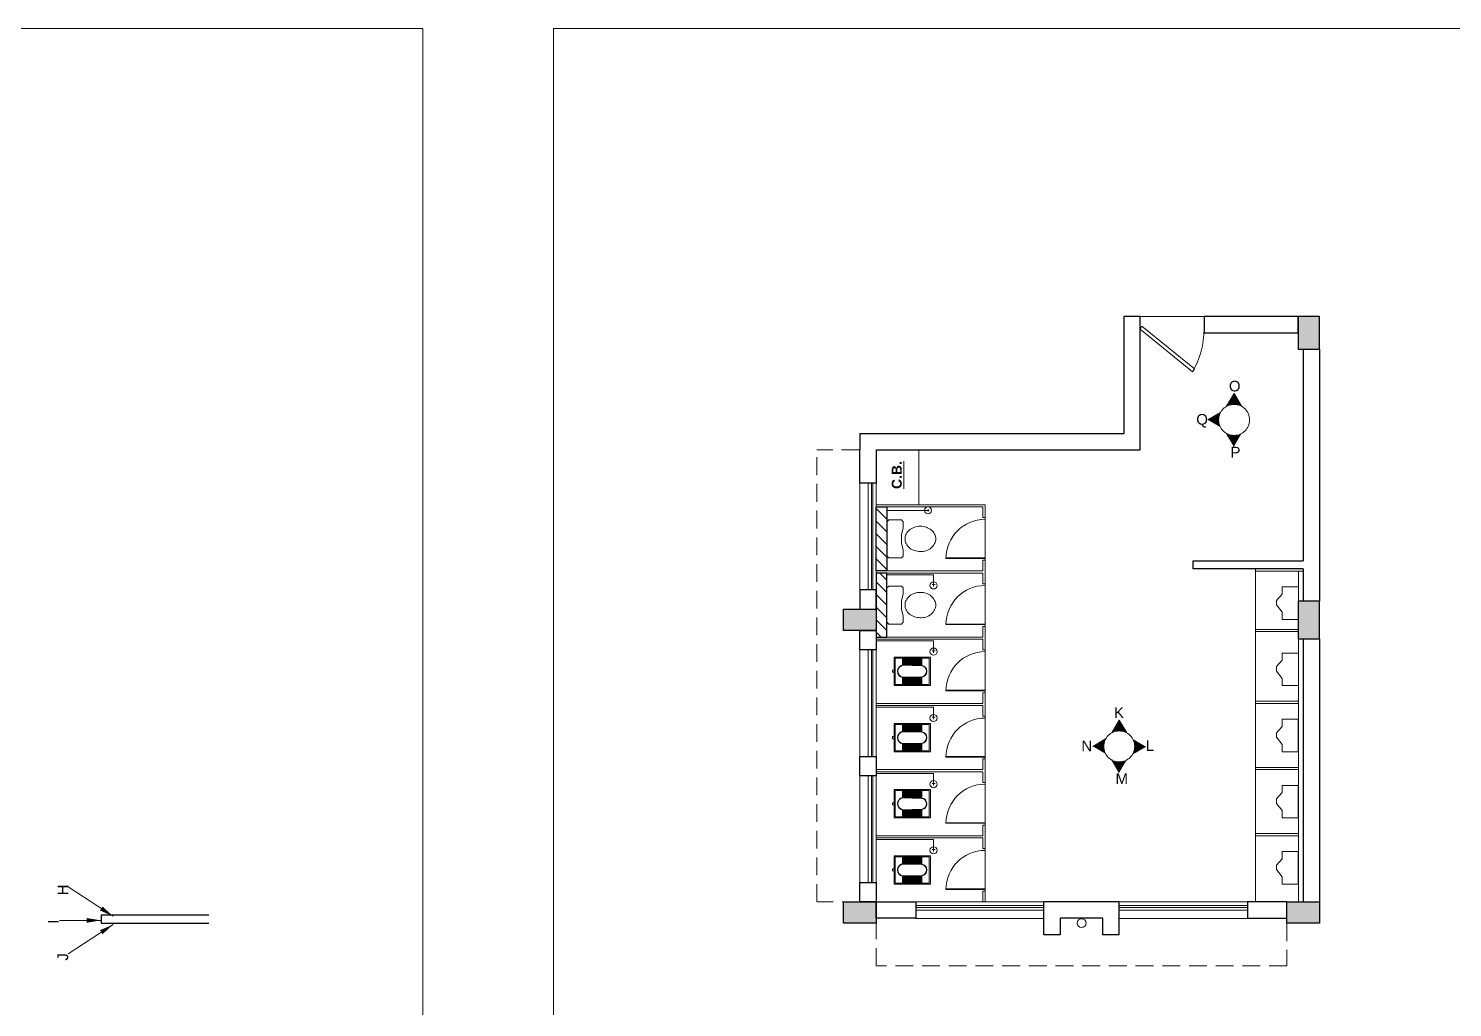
# Model space of a CAD drawing. Header units: millimetres. Extents: x 2733 to 5909, y 1038 to 2089.
# Drawn here: x 2821.05 to 2841.06, y 1057.1 to 1070.86 of the extents above; entities that cross this region are included whole.
import ezdxf

# ---------------------------------------------------------------- set-up
doc = ezdxf.new("R2010")
doc.units = ezdxf.units.MM
for name, pattern in [('CENTER2', [1.125, 0.75, -0.125, 0.125, -0.125]), ('DASHED', [0.75, 0.5, -0.25]), ('DASHED2', [0.375, 0.25, -0.125])]:
    doc.linetypes.add(name, pattern=pattern)
doc.layers.get('0').update_dxf_attribs({"lineweight": 20})
for name, color, linetype, lineweight in [('Arrow', 1, 'Continuous', 15), ('COL HATCH', 253, 'Continuous', 13), ('Column', 251, 'Continuous', 30), ('CUBICAL TOILET', 5, 'Continuous', 15), ('Door', 54, 'Continuous', 18), ('Fixture', 44, 'Continuous', 13), ('Furniture', 13, 'Continuous', 13), ('Hatch', 43, 'Continuous', 13), ('PROJ.', 30, 'DASHED2', 15), ('TEXT', 7, 'Continuous', 15), ('Tiles', 91, 'Continuous', 9), ('Ventilator', 200, 'Continuous', 18), ('Wall', 7, 'Continuous', 30), ('Window-Wall', 7, 'Continuous', 18)]:
    doc.layers.add(name, color=color, linetype=linetype, lineweight=lineweight)
doc.styles.add('DIM', font='arial.ttf', dxfattribs={"height": 0.5})
doc.styles.add('L120', font='arial.ttf', dxfattribs={"height": 0.6})
doc.styles.add('Tabrej', font='arial.ttf')
doc.dimstyles.new('Tabrej', dxfattribs={"dimtxt": 4, "dimasz": 0.45, "dimexe": 0.18, "dimexo": 0.0625, "dimgap": 0.09, "dimtad": 0, "dimdec": 3, "dimzin": 0, "dimdsep": 46, "dimtxsty": 'Tabrej', "dimcen": 0, "dimclrd": 256, "dimclre": 256, "dimclrt": 7, "dimaunit": 1, "dimadec": 3, "dimazin": 0, "dimtfac": 1, "dimtdec": 3, "dimtofl": 0, "dimtmove": 0, "dimatfit": 3, "dimfxl": 0, "dimtolj": 1, "dimtzin": 0, "dimlwd": -1, "dimlwe": -1, "dimarcsym": 0})

# ---------------------------------------------------------------- blocks, each defined once
blk = doc.blocks.new('C3')
at = {"layer": 'COL HATCH'}
h = blk.add_hatch(color=256, dxfattribs=at)
h.dxf.hatch_style = 1
h.paths.add_polyline_path([(0.3, 0), (0, 0), (0, -0.53), (0.3, -0.53)])
at = {"layer": 'Column'}
for p, q in [((0, 0), (0, -0.53)), ((0.3, 0), (0, 0)), ((0.3, -0.53), (0.3, 0)), ((0, -0.53), (0.3, -0.53))]:
    blk.add_line(p, q, dxfattribs=at)
blk = doc.blocks.new('Urinal 1')
for p, q in [((0, 9), (9, 9)), ((0, 9), (0, -9)), ((9, 9), (9, 5)), ((12, 1), (9, 5)), ((12, -1.5), (12, 1)), ((9, -5), (12, -1.5)), ((9, -9), (9, -5)), ((0, -9), (9, -9))]:
    blk.add_line(p, q)
blk = doc.blocks.new('CU')
at = {"layer": 'COL HATCH', "linetype": 'CENTER2'}
h = blk.add_hatch(color=256, dxfattribs=at)
h.dxf.hatch_style = 1
h.paths.add_polyline_path([(0, 0.035), (0, -0.265), (0.46, -0.265), (0.46, 0.035)])
at = {"layer": 'Column', "linetype": 'CENTER2'}
blk.add_lwpolyline([(0, 0.035), (0, -0.265), (0.46, -0.265), (0.46, 0.035), (0, 0.035)], dxfattribs=at)
blk = doc.blocks.new('nhf')
at = {"layer": 'Fixture'}
blk.add_circle((2408.419, -1429.855), 0.063, dxfattribs=at)
at = {"layer": 'Wall'}
for p, q in [((2407.889, -1429.557), (2408.949, -1429.557)), ((2407.889, -1430.017), (2407.889, -1429.557)), ((2408.949, -1430.017), (2408.949, -1429.557)), ((2408.119, -1430.017), (2408.119, -1429.787)), ((2408.119, -1429.787), (2408.719, -1429.787)), ((2408.719, -1429.787), (2408.719, -1430.017)), ((2407.889, -1430.017), (2408.119, -1430.017)), ((2408.719, -1430.017), (2408.949, -1430.017))]:
    blk.add_line(p, q, dxfattribs=at)
blk = doc.blocks.new('hbg')
at = {"layer": 'Door'}
for p, q in [((2819.633, 1058.459), (2819.633, 1058.279)), ((2819.633, 1058.279), (2818.733, 1058.279))]:
    blk.add_line(p, q, dxfattribs=at)
blk.add_lwpolyline([(2819.633, 1058.459), (2818.894, 1059.059), (2818.868, 1059.014), (2819.607, 1058.414)], close=True, dxfattribs=at)
blk.add_arc((2819.933, 1058.459), 1.199, 150, 180, dxfattribs=at)
blk = doc.blocks.new('GBGR')
at = {"layer": 'Ventilator', "ltscale": 0.02}
for p, q in [((2931.835, 1058.428), (2930.035, 1058.428)), ((2931.835, 1058.398), (2930.035, 1058.398))]:
    blk.add_line(p, q, dxfattribs=at)
at = {"layer": 'Window-Wall'}
for p, q in [((2930.035, 1058.35), (2930.035, 1058.58)), ((2930.035, 1058.58), (2931.835, 1058.58)), ((2931.835, 1058.58), (2931.835, 1058.35)), ((2931.835, 1058.465), (2930.035, 1058.465)), ((2931.835, 1058.35), (2930.035, 1058.35))]:
    blk.add_line(p, q, dxfattribs=at)
blk = doc.blocks.new('bf')
at = {"layer": 'Door', "lineweight": 15}
for p, q in [((2794.931, 1059.43), (2794.931, 1060.03)), ((2794.381, 1059.463), (2794.931, 1059.463)), ((2794.381, 1059.455), (2794.931, 1059.455))]:
    blk.add_line(p, q, dxfattribs=at)
blk.add_ellipse((2794.931, 1059.455), major_axis=(-0.389, 0.389), ratio=1, start_param=-0.785398, end_param=0.784775, dxfattribs=at)
blk = doc.blocks.new('RSA CL6')
for p, q in [((5.51, 3.48), (5.51, 7.28)), ((5.91, 3.47), (5.91, 7.28)), ((6.3, 3.46), (6.3, 7.28)), ((6.69, 3.45), (6.69, 7.28)), ((7.09, 3.44), (7.09, 7.28)), ((7.48, 3.43), (7.48, 7.28)), ((7.87, 3.42), (7.87, 7.28)), ((8.27, 3.41), (8.27, 7.28)), ((8.66, 3.4), (8.66, 7.28)), ((9.06, 3.39), (9.06, 7.28)), ((9.45, 3.38), (9.45, 7.28)), ((9.84, 3.37), (9.84, 7.28)), ((10.24, 3.36), (10.24, 7.28)), ((10.63, 3.35), (10.63, 7.28)), ((11.02, 3.34), (11.02, 7.28)), ((11.42, 3.33), (11.42, 7.28)), ((11.81, 3.32), (11.81, 7.28)), ((12.2, 3.31), (12.2, 7.28)), ((12.6, 3.31), (12.6, 7.28)), ((12.99, 3.3), (12.99, 7.28)), ((13.39, 3.29), (13.39, 7.28)), ((13.78, 3.28), (13.78, 7.28)), ((14.17, 3.27), (14.17, 7.28)), ((14.57, 3.26), (14.57, 7.28)), ((14.96, 3.25), (14.96, 7.28)), ((15.35, 3.24), (15.35, 7.28)), ((15.75, 3.23), (15.75, 7.28)), ((16.14, 3.22), (16.14, 7.28)), ((16.14, 7.28), (16.14, 3.22)), ((5.51, -7.28), (5.51, -3.47)), ((5.91, -7.28), (5.91, -3.45)), ((6.3, -7.28), (6.3, -3.44)), ((6.69, -7.28), (6.69, -3.43)), ((7.09, -7.28), (7.09, -3.42)), ((7.48, -7.28), (7.48, -3.41)), ((7.87, -7.28), (7.87, -3.4)), ((8.27, -7.28), (8.27, -3.39)), ((8.66, -7.28), (8.66, -3.38)), ((9.06, -7.28), (9.06, -3.37)), ((9.45, -7.28), (9.45, -3.36)), ((9.84, -7.28), (9.84, -3.34)), ((10.24, -7.28), (10.24, -3.33)), ((10.63, -7.28), (10.63, -3.32)), ((11.02, -7.28), (11.02, -3.31)), ((11.42, -7.28), (11.42, -3.3)), ((11.81, -7.28), (11.81, -3.29)), ((12.2, -7.28), (12.2, -3.28)), ((12.6, -7.28), (12.6, -3.27)), ((12.99, -7.28), (12.99, -3.26)), ((13.39, -7.28), (13.39, -3.24)), ((13.78, -7.28), (13.78, -3.23)), ((14.17, -7.28), (14.17, -3.22)), ((14.57, -7.28), (14.57, -3.21)), ((14.96, -7.28), (14.96, -3.2)), ((15.35, -7.28), (15.35, -3.19)), ((15.75, -7.28), (15.75, -3.18)), ((16.14, -3.17), (16.14, -7.28)), ((16.14, -7.28), (16.14, -3.17))]:
    blk.add_line(p, q)
blk.add_lwpolyline([(0.79, -0.59), (0, -0.59), (0, 0.59), (0.79, 0.59)])
for points in [[(0.79, 7.87), (20.87, 7.87), (20.87, -7.87), (0.79, -7.87)], [(1.38, 7.28), (20.28, 7.28), (20.28, -7.28), (1.38, -7.28)]]:
    blk.add_lwpolyline(points, close=True)
for points in [[(5.51, 3.48), (16.14, 3.22, -0.899983), (16.14, -3.17), (5.54, -3.47, -0.799392)], [(5.53, 3.28), (16.13, 3.02, -0.897689), (16.12, -2.97), (5.56, -3.27, -0.793494), (5.53, 3.28)]]:
    blk.add_lwpolyline(points, format="xyb", close=True)
blk = doc.blocks.new('ujtg')
at = {"layer": 'CUBICAL TOILET'}
for p, q in [((2749.159, 1059.66), (2749.159, 1059.33)), ((2749.159, 1059.66), (2749.189, 1059.66)), ((2749.189, 1059.66), (2749.189, 1059.51)), ((2749.189, 1059.51), (2750.689, 1059.51)), ((2749.189, 1059.48), (2750.689, 1059.48)), ((2749.189, 1059.33), (2749.189, 1059.48)), ((2749.159, 1059.33), (2749.189, 1059.33))]:
    blk.add_line(p, q, dxfattribs=at)
blk = doc.blocks.new('ENGLISH SHEET')
at = {"layer": 'Fixture'}
for p, q in [((4663.798, 251.204), (4663.773, 251.179)), ((4663.773, 251.179), (4663.773, 250.696)), ((4663.976, 251.204), (4663.798, 251.204)), ((4664.002, 251.179), (4663.976, 251.204)), ((4664.002, 251.09), (4664.002, 251.179)), ((4663.976, 251.001), (4664.002, 251.09)), ((4663.976, 250.874), (4663.976, 251.001)), ((4663.976, 251.001), (4663.976, 250.874)), ((4664.002, 250.785), (4663.976, 250.874)), ((4664.002, 250.696), (4664.002, 250.785)), ((4663.773, 250.696), (4663.798, 250.67)), ((4663.798, 250.67), (4663.976, 250.67)), ((4663.976, 250.67), (4664.002, 250.696))]:
    blk.add_line(p, q, dxfattribs=at)
blk.add_lwpolyline([(4664.459, 250.937, 0.117036), (4664.443, 251.003, 0.104338), (4664.396, 251.063, 0.09029), (4664.321, 251.105, 0.09898), (4664.243, 251.115, 0.08237), (4664.159, 251.101, 0.09029), (4664.09, 251.063, 0.104338), (4664.043, 251.003, 0.117036), (4664.027, 250.937, 0.117036), (4664.043, 250.871, 0.104338), (4664.09, 250.811, 0.09029), (4664.159, 250.773, 0.08237), (4664.243, 250.759, 0.08237), (4664.327, 250.773, 0.09029), (4664.396, 250.811, 0.104338), (4664.443, 250.871, 0.117036)], format="xyb", close=True, dxfattribs=at)
blk = doc.blocks.new('JHGN')
at = {"layer": 'Hatch', "ltscale": 0.05}
h = blk.add_hatch(dxfattribs=at)
h.set_pattern_fill('ANSI31', color=256, angle=630, style=0)
h.set_pattern_definition([(315, (3502.61588, 6612.75207), (0.0883883476, 0.0883883476), [])])
h.paths.add_polyline_path([(2736.718, 1092.978), (2736.718, 1093.878), (2736.568, 1093.878), (2736.568, 1092.978)])
h = blk.add_hatch(dxfattribs=at)
h.set_pattern_fill('ANSI31', color=256, angle=630, style=0)
h.set_pattern_definition([(315, (3502.61588, 6612.78207), (0.0883883476, 0.0883883476), [])])
h.paths.add_polyline_path([(2736.718, 1092.948), (2736.718, 1092.048), (2736.568, 1092.048), (2736.568, 1092.948)])
at = {"layer": 'CUBICAL TOILET'}
for p, q in [((2738.098, 1093.908), (2736.568, 1093.908)), ((2738.068, 1093.878), (2736.568, 1093.878)), ((2738.068, 1093.728), (2738.068, 1093.878)), ((2738.098, 1093.908), (2738.098, 1093.728)), ((2738.098, 1093.728), (2738.068, 1093.728)), ((2738.068, 1088.475), (2738.068, 1088.325)), ((2738.098, 1088.475), (2738.068, 1088.475)), ((2738.098, 1088.475), (2738.098, 1088.325))]:
    blk.add_line(p, q, dxfattribs=at)
at = {"layer": 'Fixture'}
for p, q in [((2736.718, 1093.829), (2737.296, 1093.829)), ((2737.312, 1093.829), (2737.262, 1093.829)), ((2737.296, 1093.814), (2737.296, 1093.846))]:
    blk.add_line(p, q, dxfattribs=at)
at = {"layer": 'Fixture', "ltscale": 0.05}
for p, q in [((2737.374, 1092.924), (2736.718, 1092.924)), ((2737.356, 1092.785), (2737.396, 1092.785)), ((2737.373, 1092.758), (2737.374, 1092.924)), ((2737.374, 1091.994), (2736.568, 1091.994)), ((2737.373, 1091.828), (2737.374, 1091.994)), ((2737.356, 1091.855), (2737.396, 1091.855)), ((2737.374, 1091.061), (2736.568, 1091.061)), ((2737.373, 1090.895), (2737.374, 1091.061)), ((2737.356, 1090.922), (2737.396, 1090.922)), ((2737.374, 1090.131), (2736.568, 1090.131)), ((2737.356, 1089.992), (2737.396, 1089.992)), ((2737.373, 1089.965), (2737.374, 1090.131)), ((2737.374, 1089.201), (2736.568, 1089.201)), ((2737.373, 1089.035), (2737.374, 1089.201)), ((2737.356, 1089.062), (2737.396, 1089.062))]:
    blk.add_line(p, q, dxfattribs=at)
at = {"layer": 'Fixture'}
blk.add_circle((2737.296, 1093.829), 0.05, dxfattribs=at)
at = {"layer": 'Fixture', "ltscale": 0.05}
for centre in [(2737.373, 1092.774), (2737.373, 1091.844), (2737.373, 1090.911), (2737.373, 1089.981), (2737.373, 1089.051)]:
    blk.add_circle(centre, 0.05, dxfattribs=at)
at = {"layer": 'Wall'}
for points in [[(2736.718, 1092.978), (2736.568, 1092.978), (2736.568, 1093.878), (2736.718, 1093.878)], [(2736.718, 1092.948), (2736.568, 1092.948), (2736.568, 1092.048), (2736.718, 1092.048)]]:
    blk.add_lwpolyline(points, close=True, dxfattribs=at)
at = {"layer": 'Door', "lineweight": 15}
for p in [(-56.833, 33.698), (-56.833, 32.768), (-56.833, 31.838), (-56.833, 30.905), (-56.833, 29.975), (-56.833, 29.045)]:
    blk.add_blockref('bf', p, dxfattribs=at)
at = {"layer": 'Fixture', "xscale": -1, "rotation": 180.0029870638235}
for p in [(-1927.068, 1344.122), (-1927.068, 1343.192)]:
    blk.add_blockref('ENGLISH SHEET', p, dxfattribs=at)
at = {"layer": 'Fixture', "extrusion": (0, 0, -1), "xscale": 0.0253999999957415, "yscale": 0.0253999999957415, "zscale": -0.0253999999957415, "rotation": 180.0029870639996}
for p in [(-2736.798, 1091.568), (-2736.798, 1090.635), (-2736.798, 1089.705), (-2736.798, 1088.775)]:
    blk.add_blockref('RSA CL6', p, dxfattribs=at)
at = {"layer": 'Tiles', "lineweight": 15, "xscale": -1}
for p in [(5487.257, 33.468), (5487.257, 32.538), (5487.257, 31.605), (5487.257, 30.675), (5487.257, 29.745)]:
    blk.add_blockref('ujtg', p, dxfattribs=at)
blk = doc.blocks.new('VENTILATOR')
at = {"layer": 'Ventilator', "ltscale": 0.02}
for p, q in [((-0.18, -1.5), (-0.18, 0)), ((-0.165, 0), (-0.165, -1.5))]:
    blk.add_line(p, q, dxfattribs=at)
at = {"layer": 'Window-Wall'}
for p, q in [((-0.23, 0), (0, 0)), ((-0.23, -1.5), (-0.23, 0)), ((-0.115, 0), (-0.115, -1.5)), ((0, 0), (0, -1.5)), ((-0.23, -1.5), (0, -1.5))]:
    blk.add_line(p, q, dxfattribs=at)

msp = doc.modelspace()

# ---------------------------------------------------------------- hatches: boundary and pattern name
at = {"layer": 'Arrow', "ltscale": 0.05}
for points in [[(2837.8865, 1065.5463), (2837.9916, 1065.7242), (2838.0967, 1065.5463, 0.2574473)], [(2837.6231, 1065.3557), (2837.8011, 1065.4608, 0.1266586), (2837.774, 1065.3557, 0.1266586), (2837.8011, 1065.2507)], [(2837.8865, 1065.1652, 0.2574473), (2838.0967, 1065.1652), (2837.9916, 1064.9873)], [(2836.2714, 1060.9564), (2836.3765, 1061.1344), (2836.4816, 1060.9564, 0.2574473)], [(2836.008, 1060.7659), (2836.186, 1060.871, 0.1266586), (2836.1589, 1060.7659, 0.1266586), (2836.186, 1060.6608)], [(2836.5671, 1060.6608, 0.1266586), (2836.5941, 1060.7659, 0.1266586), (2836.5671, 1060.871), (2836.745, 1060.7659)], [(2836.2714, 1060.5754, 0.2574473), (2836.4816, 1060.5754), (2836.3765, 1060.3974)]]:
    msp.add_hatch(color=256, dxfattribs=at).paths.add_polyline_path(points)

# ---------------------------------------------------------------- linework, layer by layer
at = {"lineweight": 15}
for points in [[(2732.6018, 1070.8574), (2826.5916, 1070.8574), (2826.5916, 1038.2298), (2732.6018, 1038.2298)], [(2938.3735, 1070.8574), (2828.4272, 1070.8574), (2828.4272, 1038.2298), (2938.3735, 1038.2298)]]:
    msp.add_lwpolyline(points, close=True, dxfattribs=at)
at = {"layer": 'Arrow', "ltscale": 0.05}
for p, q in [((2837.9916, 1065.7242), (2837.8865, 1065.5463)), ((2837.9916, 1065.7242), (2838.0967, 1065.5463)), ((2837.6231, 1065.3557), (2837.8011, 1065.4608)), ((2837.9916, 1064.9873), (2837.8865, 1065.1652)), ((2836.3765, 1061.1344), (2836.2714, 1060.9564)), ((2836.3765, 1061.1344), (2836.4816, 1060.9564)), ((2836.008, 1060.7659), (2836.186, 1060.871)), ((2836.745, 1060.7659), (2836.5671, 1060.6608)), ((2836.3765, 1060.3974), (2836.2714, 1060.5754))]:
    msp.add_line(p, q, dxfattribs=at)
at = {"layer": 'Arrow', "color": 1, "linetype": 'DASHED', "ltscale": 10}
for centre in [(2837.9916, 1065.3557), (2836.3765, 1060.7659)]:
    msp.add_circle(centre, 0.2176, dxfattribs=at)
at = {"layer": 'Fixture'}
for p, q in [((2838.5601, 1063.3748), (2838.9628, 1063.3749)), ((2838.2936, 1063.2299), (2838.9639, 1063.2299)), ((2838.2939, 1058.5797), (2838.2939, 1063.2599)), ((2838.2939, 1063.2599), (2838.9628, 1063.2599)), ((2838.8939, 1060.7399), (2838.8939, 1063.2299)), ((2838.2936, 1062.4097), (2838.8936, 1062.4097)), ((2838.2936, 1062.3797), (2838.8936, 1062.3797)), ((2838.8939, 1058.5799), (2838.8939, 1062.3149)), ((2838.2936, 1061.3999), (2838.8936, 1061.3999)), ((2838.2936, 1061.3699), (2838.8936, 1061.3699)), ((2838.2932, 1060.4699), (2838.8932, 1060.4699)), ((2838.2932, 1060.4399), (2838.8932, 1060.4399)), ((2838.2929, 1059.5399), (2838.8929, 1059.5399)), ((2838.2929, 1059.5099), (2838.8929, 1059.5099))]:
    msp.add_line(p, q, dxfattribs=at)
at = {"layer": 'Furniture', "lineweight": 15}
msp.add_lwpolyline([(2832.9628, 1064.9326), (2832.9628, 1064.1626), (2833.5628, 1064.1626), (2833.5628, 1064.9326)], close=True, dxfattribs=at)
at = {"layer": 'PROJ.'}
for p, q in [((2832.1257, 1058.5797), (2832.1257, 1064.9326)), ((2832.7257, 1064.9326), (2832.1257, 1064.9326)), ((2832.7328, 1058.5811), (2832.1328, 1058.5811)), ((2832.9628, 1057.6797), (2832.9628, 1058.2797)), ((2838.7328, 1058.2797), (2838.7328, 1057.6797)), ((2838.7328, 1057.6797), (2832.9628, 1057.6797))]:
    msp.add_line(p, q, dxfattribs=at)
at = {"layer": 'Wall'}
for p, q in [((2838.8928, 1066.8097), (2837.5696, 1066.8097)), ((2837.5696, 1066.8097), (2837.5696, 1066.5797)), ((2838.8928, 1066.5797), (2838.8928, 1066.8097)), ((2837.5696, 1066.5797), (2838.8928, 1066.5797)), ((2838.9628, 1066.3497), (2838.9628, 1063.3749)), ((2839.1928, 1066.3497), (2839.1928, 1062.8097)), ((2832.7328, 1065.1626), (2832.7328, 1064.9326)), ((2832.7328, 1065.1626), (2836.4396, 1065.1626)), ((2832.9628, 1064.9326), (2836.6696, 1064.9326)), ((2838.9628, 1063.2599), (2838.9628, 1062.8097)), ((2838.9628, 1062.2797), (2838.9628, 1058.5797)), ((2839.1928, 1062.2797), (2839.1928, 1058.5797))]:
    msp.add_line(p, q, dxfattribs=at)
for points in [[(2836.6696, 1064.9326), (2836.6696, 1066.8097), (2836.4396, 1066.8097), (2836.4396, 1066.5797), (2836.4396, 1065.1626)], [(2832.9628, 1064.9326), (2832.9628, 1064.9326), (2832.9628, 1064.4666), (2832.7328, 1064.4666), (2832.7328, 1064.9326)], [(2838.9628, 1063.2599), (2837.4162, 1063.2599), (2837.4162, 1063.3749), (2838.9628, 1063.3749)], [(2823.5852, 1058.3947), (2822.0737, 1058.3947), (2822.0737, 1058.2797), (2823.5852, 1058.2797)]]:
    msp.add_lwpolyline(points, dxfattribs=at)
for points in [[(2832.7328, 1062.6946), (2832.9628, 1062.6946), (2832.9628, 1062.9666), (2832.7328, 1062.9666)], [(2832.7328, 1062.3947), (2832.9628, 1062.3947), (2832.9628, 1062.1227), (2832.7328, 1062.1227)], [(2832.7328, 1060.6227), (2832.9628, 1060.6227), (2832.9628, 1060.3517), (2832.7328, 1060.3517)], [(2832.7328, 1058.8517), (2832.9628, 1058.8517), (2832.9628, 1058.5797), (2832.7328, 1058.5797)]]:
    msp.add_lwpolyline(points, close=True, dxfattribs=at)
at = {"layer": 'Wall', "ltscale": 0.2}
for points in [[(2832.9628, 1058.5797), (2833.5178, 1058.5797), (2833.5178, 1058.3497), (2832.9628, 1058.3497)], [(2838.7328, 1058.5797), (2838.1778, 1058.5797), (2838.1778, 1058.3497), (2838.7328, 1058.3497)]]:
    msp.add_lwpolyline(points, close=True, dxfattribs=at)

# ---------------------------------------------------------------- block references
at = {"linetype": 'Continuous', "xscale": -1}
msp.add_blockref('nhf', (5244.2664, 2488.1367), dxfattribs=at)
at = {"layer": 'Column', "linetype": 'CENTER2', "rotation": 270}
msp.add_blockref('CU', (2839.1578, 1066.8097), dxfattribs=at)
msp.add_blockref('CU', (2839.1578, 1066.8097), dxfattribs=at)
msp.add_blockref('CU', (2839.1578, 1066.8097), dxfattribs=at)
msp.add_blockref('CU', (2839.1578, 1066.8097), dxfattribs=at)
at = {"layer": 'Column', "color": 5}
msp.add_blockref('C3', (2838.8928, 1062.8097), dxfattribs=at)
at = {"layer": 'Column', "linetype": 'CENTER2', "xscale": -1}
for p in [(2832.9628, 1062.6597), (2832.9628, 1058.5447), (2839.1928, 1058.5447)]:
    msp.add_blockref('CU', p, dxfattribs=at)
at = {"layer": 'Door', "lineweight": 15, "rotation": 180}
msp.add_blockref('hbg', (5656.3027, 2125.0891), dxfattribs=at)
at = {"layer": 'Fixture', "xscale": 0.02539999999498832, "yscale": 0.02539999999498832, "zscale": 0.02539999999498832, "rotation": 180}
for p in [(2838.8939, 1062.7799), (2838.8939, 1061.8499), (2838.8936, 1060.9199), (2838.8932, 1059.9899), (2838.8929, 1059.0599)]:
    msp.add_blockref('Urinal 1', p, dxfattribs=at)
at = {"layer": 'Tiles', "lineweight": 15}
msp.add_blockref('JHGN', (96.3946, -29.7452), dxfattribs=at)
at = {"layer": 'Ventilator', "lineweight": 15, "xscale": -1, "rotation": 180}
msp.add_blockref('GBGR', (-96.5168, 2116.9293), dxfattribs=at)
at = {"layer": 'Ventilator', "lineweight": 15, "rotation": 180}
msp.add_blockref('GBGR', (5768.2124, 2116.9293), dxfattribs=at)
at = {"layer": 'Wall', "xscale": -1}
for p in [(2832.7328, 1064.4666), (2832.7328, 1060.3517)]:
    msp.add_blockref('VENTILATOR', p, dxfattribs=at)
at = {"layer": 'Wall', "rotation": 180}
msp.add_blockref('VENTILATOR', (2832.7328, 1060.6227), dxfattribs=at)

# ---------------------------------------------------------------- texts
at = {"layer": 'Arrow', "ltscale": 0.05, "char_height": 0.15, "width": 4.322064, "attachment_point": 1, "style": 'L120'}
for s, insert in [('O', (2837.9181, 1065.9056)), ('Q', (2837.4599, 1065.4384)), ('P', (2837.941, 1064.9769)), ('K', (2836.303, 1061.3158)), ('N', (2835.8448, 1060.8485)), ('L', (2836.7498, 1060.8523)), ('M', (2836.3259, 1060.3871))]:
    msp.add_mtext(s, dxfattribs=dict(at, insert=insert))
at = {"layer": 'Arrow', "ltscale": 0.05, "char_height": 0.15, "width": 4.322064, "attachment_point": 9, "rotation": 90, "style": 'L120'}
for s, insert in [('H', (2821.6097, 1058.8234)), ('I', (2821.4736, 1058.3298)), ('J', (2821.6097, 1057.8604))]:
    msp.add_mtext(s, dxfattribs=dict(at, insert=insert))
at = {"layer": 'TEXT', "insert": (2833.1805, 1064.7753), "char_height": 0.14, "width": 4.322064, "attachment_point": 3, "rotation": 90, "style": 'L120'}
msp.add_mtext('{\\fArial|b1|i0|c0|p34;\\LC.B.}', dxfattribs=at)

# ---------------------------------------------------------------- leaders
at = {"layer": 'Arrow', "ltscale": 0.05}
for points in [[(2822.2399, 1058.3782), (2821.6062, 1058.7917)], [(2822.0679, 1058.3207), (2821.4836, 1058.3207)], [(2822.2399, 1058.2632), (2821.6062, 1057.8497)]]:
    msp.add_leader(points, dimstyle='Tabrej', override={"dimasz": 0.2, "dimdec": 3, "dimpost": '', "dimtxsty": 'DIM', "dimtdec": 3, "dimfxl": 4, "dimarcsym": 1}, dxfattribs=at)

doc.saveas('drawing.dxf')
